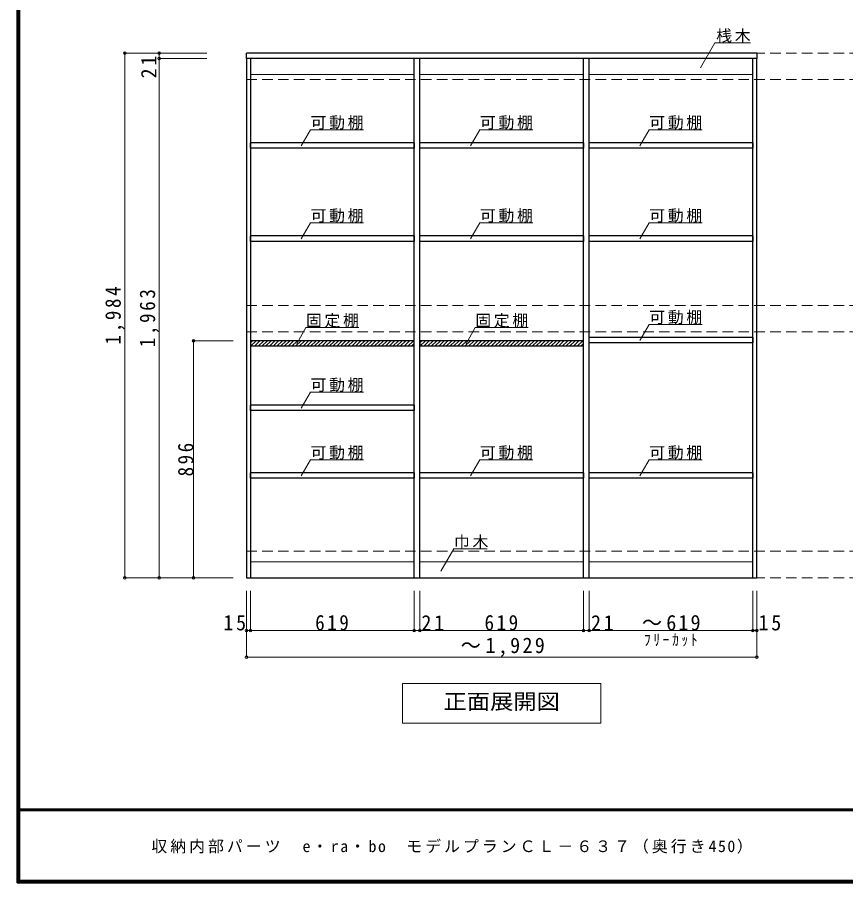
# Model space of a CAD drawing. Units: millimetres, scale not verified. Extents: x -3922 to 3878, y -2932 to 2722.
# Drawn here: x -3922 to -791, y -2864 to 408 of the extents above; entities that cross this region are included whole.
import ezdxf
from ezdxf.enums import TextEntityAlignment as Align

# ---------------------------------------------------------------- set-up
doc = ezdxf.new("R2010")
doc.units = ezdxf.units.MM
doc.header["$LTSCALE"] = 20
doc.header["$PDMODE"] = 32
doc.header["$PDSIZE"] = 10
doc.linetypes.add('DASHED2', pattern=[3, 2, -1])
for name, color, linetype, lineweight in [('0-2', 2, 'Continuous', 35), ('0-3_固定棚', 3, 'Continuous', 25), ('0-4_可動棚', 2, 'Continuous', 35), ('0-7_桟木・巾木', 2, 'Continuous', 35), ('0-A_文字', 7, 'Continuous', 18), ('0-B_寸法', 7, 'Continuous', 9), ('0-C_ハッチ', 4, 'Continuous', 9), ('F-1_枠', 6, 'Continuous', 40)]:
    doc.layers.add(name, color=color, linetype=linetype, lineweight=lineweight)
doc.layers.add('F-A_文字', color=7, linetype='Continuous')
doc.styles.add('ＭＳ ゴシック', font='')
doc.styles.get('ＭＳ ゴシック').set_extended_font_data('MS Gothic')

msp = doc.modelspace()

# ---------------------------------------------------------------- linework, layer by layer
at = {"layer": '0-2', "color": 3, "lineweight": 25}
for p, q in [((-1126.67, 272.73), (-3055.67, 272.73)), ((-3055.67, 251.73), (-3055.67, 272.73)), ((-1126.67, 272.73), (-1126.67, 251.73)), ((-1126.67, 251.73), (-3055.67, 251.73)), ((-3055.67, 251.73), (-3055.67, -1711.27)), ((-3040.67, 251.73), (-3040.67, -1711.27)), ((-2421.67, -1711.27), (-2421.67, 251.73)), ((-2400.67, -1711.27), (-2400.67, 251.73)), ((-1781.67, -1711.27), (-1781.67, 251.73)), ((-1760.67, -1711.27), (-1760.67, 251.73)), ((-1141.67, -1711.27), (-1141.67, 251.73)), ((-1126.67, -1711.27), (-1126.67, 251.73)), ((-3055.67, -1711.27), (-1126.67, -1711.27))]:
    msp.add_line(p, q, dxfattribs=at)
at = {"layer": '0-3_固定棚'}
for p, q in [((-2421.67, -815.27), (-3040.67, -815.27)), ((-3040.67, -815.27), (-3040.67, -836.27)), ((-1781.67, -815.27), (-2400.67, -815.27)), ((-2400.67, -815.27), (-2400.67, -836.27)), ((-2421.67, -836.27), (-3040.67, -836.27)), ((-1781.67, -836.27), (-2400.67, -836.27))]:
    msp.add_line(p, q, dxfattribs=at)
at = {"layer": '0-4_可動棚', "color": 3, "lineweight": 25}
for p, q in [((-2421.67, -66.27), (-3040.67, -66.27)), ((-2421.67, -66.27), (-2421.67, -87.27)), ((-1781.67, -66.27), (-2400.67, -66.27)), ((-1781.67, -66.27), (-1781.67, -87.27)), ((-1141.67, -66.27), (-1760.67, -66.27)), ((-1141.67, -66.27), (-1141.67, -87.27)), ((-2421.67, -418.27), (-3040.67, -418.27)), ((-2421.67, -418.27), (-2421.67, -439.27)), ((-1781.67, -418.27), (-2400.67, -418.27)), ((-1781.67, -418.27), (-1781.67, -439.27)), ((-1141.67, -418.27), (-1760.67, -418.27)), ((-1141.67, -418.27), (-1141.67, -439.27)), ((-1141.67, -802.27), (-1760.67, -802.27)), ((-1141.67, -802.27), (-1141.67, -823.27)), ((-2421.67, -1058.27), (-3040.67, -1058.27)), ((-2421.67, -1058.27), (-2421.67, -1079.27)), ((-2421.67, -1314.27), (-3040.67, -1314.27)), ((-2421.67, -1314.27), (-2421.67, -1335.27)), ((-1781.67, -1314.27), (-2400.67, -1314.27)), ((-1781.67, -1314.27), (-1781.67, -1335.27)), ((-1141.67, -1314.27), (-1760.67, -1314.27)), ((-1141.67, -1314.27), (-1141.67, -1335.27))]:
    msp.add_line(p, q, dxfattribs=at)
for points in [[(-2421.67, -87.27), (-3040.67, -87.27), (-3040.67, -66.27)], [(-1781.67, -87.27), (-2400.67, -87.27), (-2400.67, -66.27)], [(-1141.67, -87.27), (-1760.67, -87.27), (-1760.67, -66.27)], [(-2421.67, -439.27), (-3040.67, -439.27), (-3040.67, -418.27)], [(-1781.67, -439.27), (-2400.67, -439.27), (-2400.67, -418.27)], [(-1141.67, -439.27), (-1760.67, -439.27), (-1760.67, -418.27)], [(-1141.67, -823.27), (-1760.67, -823.27), (-1760.67, -802.27)], [(-2421.67, -1079.27), (-3040.67, -1079.27), (-3040.67, -1058.27)], [(-2421.67, -1335.27), (-3040.67, -1335.27), (-3040.67, -1314.27)], [(-1781.67, -1335.27), (-2400.67, -1335.27), (-2400.67, -1314.27)], [(-1141.67, -1335.27), (-1760.67, -1335.27), (-1760.67, -1314.27)]]:
    msp.add_lwpolyline(points, dxfattribs=at)
at = {"layer": '0-7_桟木・巾木', "color": 7, "lineweight": 18}
for p, q in [((-2421.67, 191.73), (-3040.67, 191.73)), ((-1781.67, 191.73), (-2400.67, 191.73)), ((-1141.67, 191.73), (-1760.67, 191.73)), ((-3040.67, -1651.27), (-2421.67, -1651.27)), ((-2400.67, -1651.27), (-1781.67, -1651.27)), ((-1760.67, -1651.27), (-1141.67, -1651.27))]:
    msp.add_line(p, q, dxfattribs=at)
at = {"layer": '0-A_文字'}
for p, q in [((-1340.08, 216.5), (-1285.25, 311.47)), ((-1150.67, 311.47), (-1285.25, 311.47)), ((-2848.67, -77.79), (-2813.66, -17.14)), ((-2613.66, -17.14), (-2813.66, -17.14)), ((-2208.67, -77.79), (-2173.66, -17.14)), ((-1973.66, -17.14), (-2173.66, -17.14)), ((-1568.67, -77.79), (-1533.66, -17.14)), ((-1333.66, -17.14), (-1533.66, -17.14)), ((-2848.67, -429.79), (-2813.66, -369.14)), ((-2613.66, -369.14), (-2813.66, -369.14)), ((-2208.67, -429.79), (-2173.66, -369.14)), ((-1973.66, -369.14), (-2173.66, -369.14)), ((-1568.67, -429.79), (-1533.66, -369.14)), ((-1333.66, -369.14), (-1533.66, -369.14)), ((-2866.18, -826.33), (-2831.17, -765.68)), ((-2631.17, -765.68), (-2831.17, -765.68)), ((-2226.18, -826.33), (-2191.17, -765.68)), ((-1991.17, -765.68), (-2191.17, -765.68)), ((-1568.67, -813.79), (-1533.66, -753.14)), ((-1333.66, -753.14), (-1533.66, -753.14)), ((-2848.67, -1069.79), (-2813.66, -1009.14)), ((-2613.66, -1009.14), (-2813.66, -1009.14)), ((-2848.67, -1325.79), (-2813.66, -1265.14)), ((-2613.66, -1265.14), (-2813.66, -1265.14)), ((-2208.67, -1325.79), (-2173.66, -1265.14)), ((-1973.66, -1265.14), (-2173.66, -1265.14)), ((-1568.67, -1325.79), (-1533.66, -1265.14)), ((-1333.66, -1265.14), (-1533.66, -1265.14)), ((-2466.17, -2111.27), (-2466.17, -2261.27)), ((-1716.17, -2111.27), (-2466.17, -2111.27)), ((-1716.17, -2111.27), (-1716.17, -2261.27)), ((-2466.17, -2261.27), (-1716.17, -2261.27))]:
    msp.add_line(p, q, dxfattribs=at)
msp.add_lwpolyline([(-2320.75, -1686.83), (-2271.99, -1602.39), (-2145.97, -1602.39)], dxfattribs=at)
at = {"layer": '0-B_寸法', "color": 4}
for p, q in [((-3515.67, 272.73), (-3385.67, 272.73)), ((-3515.67, 272.73), (-3515.67, -1711.27)), ((-3385.67, 272.73), (-3205.67, 272.73)), ((-3385.67, 272.73), (-3385.67, 251.73)), ((-3385.67, 251.73), (-3385.67, -1711.27)), ((-3385.67, 251.73), (-3205.67, 251.73)), ((-3515.67, -1711.27), (-3385.67, -1711.27)), ((-3385.67, -1711.27), (-3105.67, -1711.27)), ((-3040.67, -1911.27), (-3040.67, -1761.27)), ((-2400.67, -1911.27), (-2400.67, -1761.27)), ((-1781.67, -1911.27), (-1781.67, -1761.27)), ((-1760.67, -1911.27), (-1760.67, -1761.27)), ((-1141.67, -1911.27), (-1141.67, -1761.27)), ((-1126.67, -1911.27), (-1126.67, -1761.27)), ((-3055.67, -2011.27), (-3055.67, -1911.27)), ((-2421.67, -1911.27), (-3040.67, -1911.27)), ((-1141.67, -1911.27), (-2400.67, -1911.27)), ((-1126.67, -1911.27), (-1141.67, -1911.27)), ((-1126.67, -2011.27), (-1126.67, -1911.27)), ((-3055.67, -2011.27), (-1126.67, -2011.27))]:
    msp.add_line(p, q, dxfattribs=at)
at = {"layer": '0-B_寸法', "color": 4, "linetype": 'DASHED2'}
for p, q in [((2983.33, 272.73), (-3055.67, 272.73)), ((2983.33, 172.73), (-3055.67, 172.73)), ((2983.33, -681.27), (-3055.67, -681.27)), ((2983.33, -781.27), (-3055.67, -781.27)), ((2983.33, -1611.27), (-3055.67, -1611.27)), ((2983.33, -1711.27), (-3055.67, -1711.27))]:
    msp.add_line(p, q, dxfattribs=at)
at = {"layer": '0-B_寸法', "color": 4}
for points in [[(-3255.67, -1711.27), (-3255.67, -815.27), (-3105.67, -815.27)], [(-3040.67, -1911.27), (-3055.67, -1911.27), (-3055.67, -1761.27)], [(-2400.67, -1911.27), (-2421.67, -1911.27), (-2421.67, -1761.27)]]:
    msp.add_lwpolyline(points, dxfattribs=at)
at = {"layer": '0-B_寸法'}
for p in [(-3515.67, 272.73), (-3385.67, 272.73), (-3385.67, 251.73), (-3255.67, -815.27), (-3515.67, -1711.27), (-3385.67, -1711.27), (-3255.67, -1711.27), (-3055.67, -1911.27), (-3040.67, -1911.27), (-2421.67, -1911.27), (-2400.67, -1911.27), (-1781.67, -1911.27), (-1760.67, -1911.27), (-1141.67, -1911.27), (-1126.67, -1911.27), (-3055.67, -2011.27), (-1126.67, -2011.27)]:
    msp.add_point(p, dxfattribs=at)
at = {"layer": '0-C_ハッチ'}
for p, q in [((-3040.67, -822.63), (-3033.3, -815.27)), ((-3040.16, -836.27), (-3019.16, -815.27)), ((-3026.02, -836.27), (-3005.02, -815.27)), ((-3011.88, -836.27), (-2990.88, -815.27)), ((-2997.73, -836.27), (-2976.73, -815.27)), ((-2983.59, -836.27), (-2962.59, -815.27)), ((-2969.45, -836.27), (-2948.45, -815.27)), ((-2955.31, -836.27), (-2934.31, -815.27)), ((-2941.17, -836.27), (-2920.17, -815.27)), ((-2927.02, -836.27), (-2906.02, -815.27)), ((-2912.88, -836.27), (-2891.88, -815.27)), ((-2898.74, -836.27), (-2877.74, -815.27)), ((-2884.6, -836.27), (-2863.6, -815.27)), ((-2870.46, -836.27), (-2849.46, -815.27)), ((-2856.31, -836.27), (-2835.31, -815.27)), ((-2842.17, -836.27), (-2821.17, -815.27)), ((-2828.03, -836.27), (-2807.03, -815.27)), ((-2813.89, -836.27), (-2792.89, -815.27)), ((-2799.75, -836.27), (-2778.75, -815.27)), ((-2785.6, -836.27), (-2764.6, -815.27)), ((-2771.46, -836.27), (-2750.46, -815.27)), ((-2757.32, -836.27), (-2736.32, -815.27)), ((-2743.18, -836.27), (-2722.18, -815.27)), ((-2729.03, -836.27), (-2708.03, -815.27)), ((-2714.89, -836.27), (-2693.89, -815.27)), ((-2700.75, -836.27), (-2679.75, -815.27)), ((-2686.61, -836.27), (-2665.61, -815.27)), ((-2672.47, -836.27), (-2651.47, -815.27)), ((-2658.32, -836.27), (-2637.32, -815.27)), ((-2644.18, -836.27), (-2623.18, -815.27)), ((-2630.04, -836.27), (-2609.04, -815.27)), ((-2615.9, -836.27), (-2594.9, -815.27)), ((-2601.76, -836.27), (-2580.76, -815.27)), ((-2587.61, -836.27), (-2566.61, -815.27)), ((-2573.47, -836.27), (-2552.47, -815.27)), ((-2559.33, -836.27), (-2538.33, -815.27)), ((-2545.19, -836.27), (-2524.19, -815.27)), ((-2531.04, -836.27), (-2510.04, -815.27)), ((-2516.9, -836.27), (-2495.9, -815.27)), ((-2502.76, -836.27), (-2481.76, -815.27)), ((-2488.62, -836.27), (-2467.62, -815.27)), ((-2474.48, -836.27), (-2453.48, -815.27)), ((-2460.33, -836.27), (-2439.33, -815.27)), ((-2446.19, -836.27), (-2425.19, -815.27)), ((-2400.67, -822.63), (-2393.3, -815.27)), ((-2400.16, -836.27), (-2379.16, -815.27)), ((-2386.02, -836.27), (-2365.02, -815.27)), ((-2371.88, -836.27), (-2350.88, -815.27)), ((-2357.73, -836.27), (-2336.73, -815.27)), ((-2343.59, -836.27), (-2322.59, -815.27)), ((-2329.45, -836.27), (-2308.45, -815.27)), ((-2315.31, -836.27), (-2294.31, -815.27)), ((-2301.17, -836.27), (-2280.17, -815.27)), ((-2287.02, -836.27), (-2266.02, -815.27)), ((-2272.88, -836.27), (-2251.88, -815.27)), ((-2258.74, -836.27), (-2237.74, -815.27)), ((-2244.6, -836.27), (-2223.6, -815.27)), ((-2230.46, -836.27), (-2209.46, -815.27)), ((-2216.31, -836.27), (-2195.31, -815.27)), ((-2202.17, -836.27), (-2181.17, -815.27)), ((-2188.03, -836.27), (-2167.03, -815.27)), ((-2173.89, -836.27), (-2152.89, -815.27)), ((-2159.75, -836.27), (-2138.75, -815.27)), ((-2145.6, -836.27), (-2124.6, -815.27)), ((-2131.46, -836.27), (-2110.46, -815.27)), ((-2117.32, -836.27), (-2096.32, -815.27)), ((-2103.18, -836.27), (-2082.18, -815.27)), ((-2089.03, -836.27), (-2068.03, -815.27)), ((-2074.89, -836.27), (-2053.89, -815.27)), ((-2060.75, -836.27), (-2039.75, -815.27)), ((-2046.61, -836.27), (-2025.61, -815.27)), ((-2032.47, -836.27), (-2011.47, -815.27)), ((-2018.32, -836.27), (-1997.32, -815.27)), ((-2004.18, -836.27), (-1983.18, -815.27)), ((-1990.04, -836.27), (-1969.04, -815.27)), ((-1975.9, -836.27), (-1954.9, -815.27)), ((-1961.76, -836.27), (-1940.76, -815.27)), ((-1947.61, -836.27), (-1926.61, -815.27)), ((-1933.47, -836.27), (-1912.47, -815.27)), ((-1919.33, -836.27), (-1898.33, -815.27)), ((-1905.19, -836.27), (-1884.19, -815.27)), ((-1891.04, -836.27), (-1870.04, -815.27)), ((-1876.9, -836.27), (-1855.9, -815.27)), ((-1862.76, -836.27), (-1841.76, -815.27)), ((-1848.62, -836.27), (-1827.62, -815.27)), ((-1834.48, -836.27), (-1813.48, -815.27)), ((-1820.33, -836.27), (-1799.33, -815.27)), ((-1806.19, -836.27), (-1785.19, -815.27)), ((-2432.05, -836.27), (-2421.67, -825.88)), ((-1792.05, -836.27), (-1781.67, -825.88))]:
    msp.add_line(p, q, dxfattribs=at)
at = {"layer": 'F-1_枠'}
for p, q in [((-3922.03, 2722.29), (-3922.03, -2864.37)), ((-3918.7, 2722.29), (-3918.7, -2864.37)), ((-3915.36, 2722.29), (-3915.36, -2864.37)), ((3877.97, -2587.71), (-3922.03, -2587.71)), ((3877.97, -2591.04), (-3922.03, -2591.04)), ((3877.97, -2857.71), (-3922.03, -2857.71)), ((3877.97, -2861.04), (-3922.03, -2861.04)), ((3877.97, -2864.37), (-3922.03, -2864.37))]:
    msp.add_line(p, q, dxfattribs=at)

# ---------------------------------------------------------------- texts
at = {"layer": '0-A_文字', "style": 'ＭＳ ゴシック', "width": 1.1}
msp.add_text('正面展開図', height=58.65, dxfattribs=at).set_placement((-2311.17, -2226.27), align=Align.BOTTOM_LEFT)
at = {"layer": '0-A_文字', "char_height": 43.99, "attachment_point": 7, "style": 'ＭＳ ゴシック'}
for s, insert in [('\\T1.17;桟木', (-1280.67, 311.47)), ('\\T1.17;可動棚', (-2813.66, -17.14)), ('\\T1.17;可動棚', (-2173.66, -17.14)), ('\\T1.17;可動棚', (-1533.66, -17.14)), ('\\T1.17;可動棚', (-2813.66, -369.14)), ('\\T1.17;可動棚', (-2173.66, -369.14)), ('\\T1.17;可動棚', (-1533.66, -369.14)), ('\\T1.17;固定棚', (-2831.17, -765.68)), ('\\T1.17;固定棚', (-2191.17, -765.68)), ('\\T1.17;可動棚', (-1533.66, -753.14)), ('\\T1.17;可動棚', (-2813.66, -1009.14)), ('\\T1.17;可動棚', (-2813.66, -1265.14)), ('\\T1.17;可動棚', (-2173.66, -1265.14)), ('\\T1.17;可動棚', (-1533.66, -1265.14)), ('\\T1.17;巾木', (-2271.99, -1602.39)), ('\\T1.39;\\W0.85;ﾌﾘｰｶｯﾄ', (-1553.67, -1971.27))]:
    msp.add_mtext(s, dxfattribs=dict(at, insert=insert))
at = {"layer": '0-B_寸法', "char_height": 58.65, "attachment_point": 7, "rotation": 90, "style": 'ＭＳ ゴシック'}
for s, insert in [('\\T1.27;\\W0.95;21', (-3396.05, 176.73)), ('\\T1.28;\\W0.9;1,984', (-3516.05, -829.27)), ('\\T1.28;\\W0.9;1,963', (-3386.05, -839.77)), ('\\T1.27;\\W0.9;896', (-3255.67, -1328.27))]:
    msp.add_mtext(s, dxfattribs=dict(at, insert=insert))
at = {"layer": '0-B_寸法', "char_height": 58.65, "attachment_point": 7, "style": 'ＭＳ ゴシック'}
for s, insert in [('\\T1.27;\\W0.95;15', (-3143.4, -1911.27)), ('\\T1.27;\\W0.9;619', (-2796.17, -1911.27)), ('\\T1.27;\\W0.95;21', (-2394.86, -1911.27)), ('\\T1.27;\\W0.9;619', (-2156.17, -1911.27)), ('\\T1.27;\\W0.95;21', (-1753.74, -1911.27)), ('\\T1.21;\\W0.95;～619', (-1561.17, -1911.27)), ('\\T1.27;\\W0.95;15', (-1120.69, -1911.27)), ('\\T1.23;\\W0.95;～1,929', (-2246.17, -2011.27))]:
    msp.add_mtext(s, dxfattribs=dict(at, insert=insert))
at = {"layer": 'F-A_文字', "insert": (-3415.36, -2754.37), "char_height": 43.99, "attachment_point": 7, "style": 'ＭＳ ゴシック'}
msp.add_mtext('\\T1.19;収納内部パーツ\u3000e・ra・bo\u3000モデルプランＣＬ－６３７（奥行き450）', dxfattribs=at)

doc.saveas('drawing.dxf')
